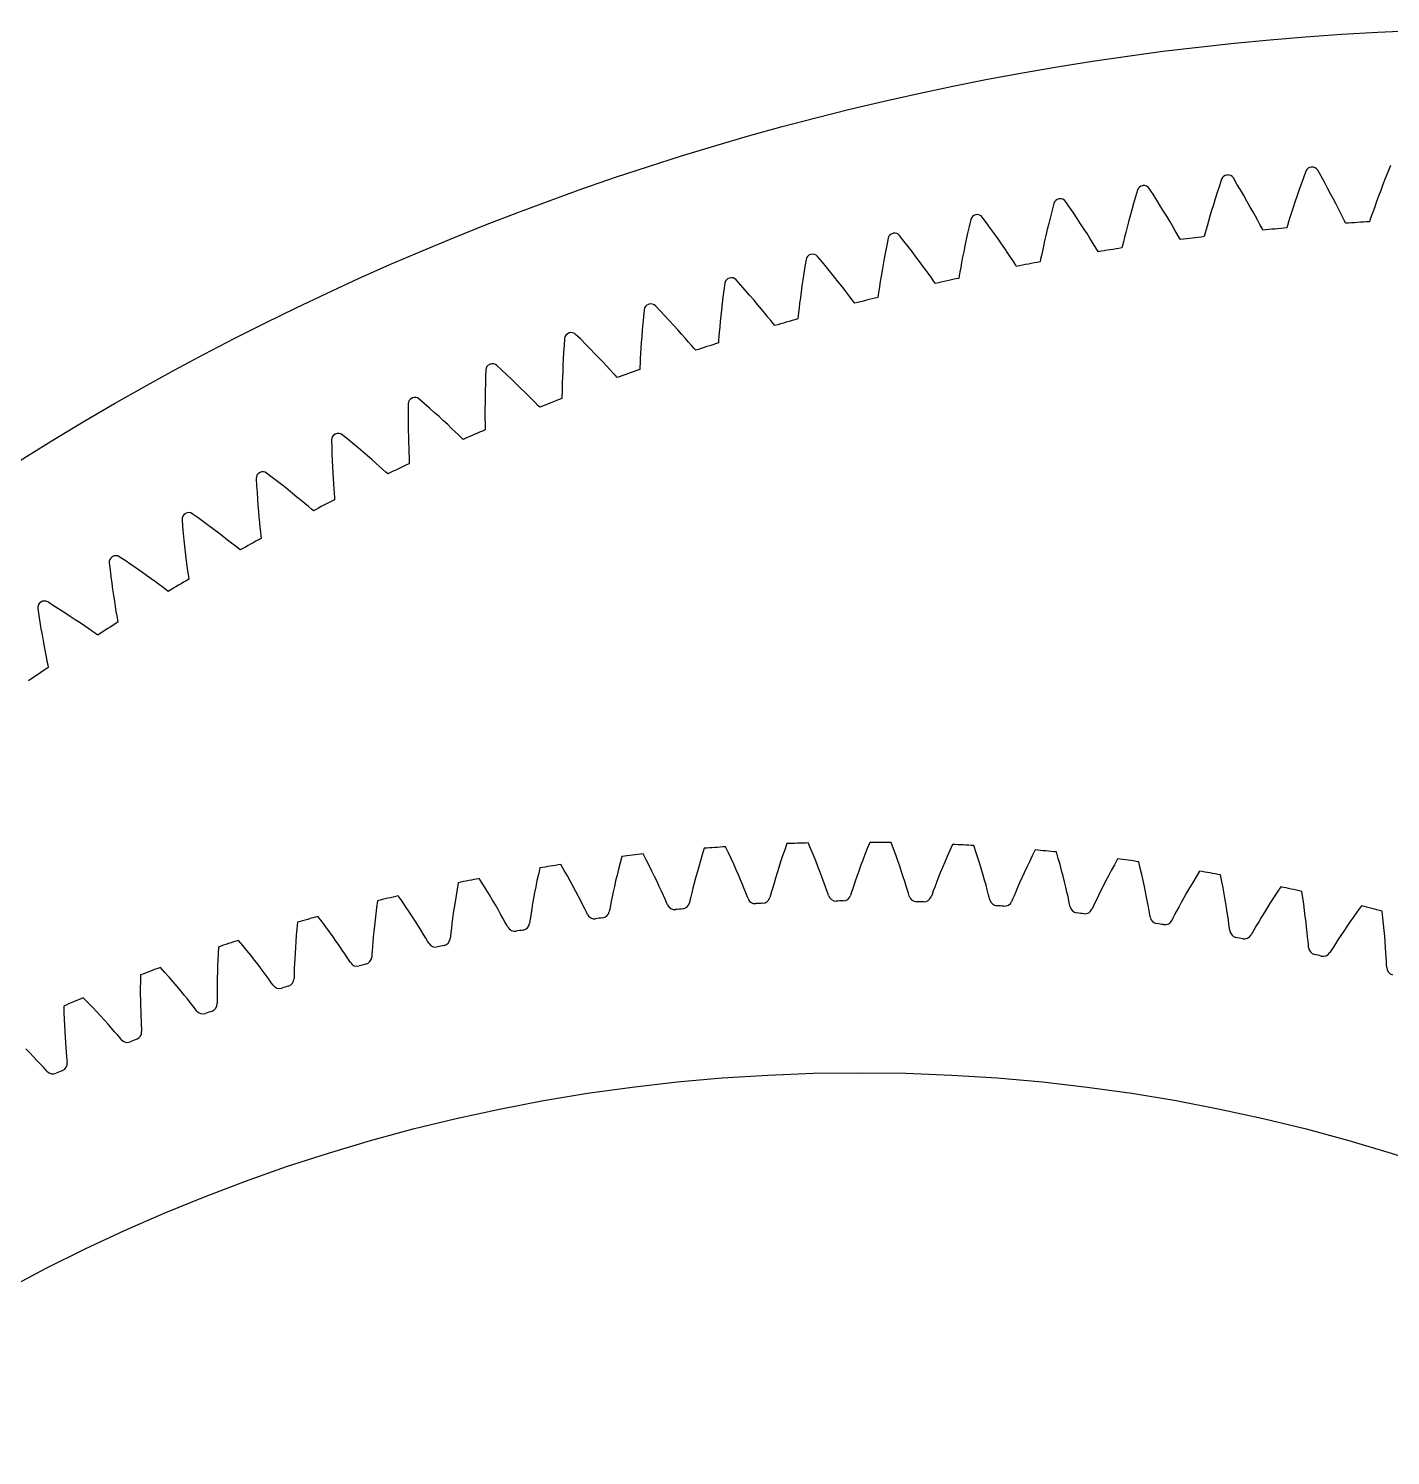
# Model space of a CAD drawing. Header units: millimetres. Extents: x -109 to 109, y -109 to 109.
# Drawn here: x -57.4 to -5.1, y 53.9 to 108.8 of the extents above; entities that cross this region are included whole.
import ezdxf

# ---------------------------------------------------------------- set-up
doc = ezdxf.new("R2010")
doc.units = ezdxf.units.MM

msp = doc.modelspace()

# ---------------------------------------------------------------- linework, layer by layer
at = {"layer": 'journal'}
msp.add_circle((-25.5, 0), 68.65, dxfattribs=at)
at = {"layer": 'outer'}
msp.add_circle((0, 0), 108.759662, dxfattribs=at)
at = {"layer": 'output_ring'}
for p, q in [((-8.357274, 103.283774), (-8.450223, 103.029303)), ((-7.771147, 103.082747), (-7.90276, 103.319545)), ((-7.644868, 102.852732), (-7.771147, 103.082747)), ((-5.209824, 103.243892), (-5.306279, 102.999863)), ((-5.108929, 103.495318), (-5.209824, 103.243892)), ((-14.826025, 102.555209), (-14.902812, 102.295404)), ((-14.228432, 102.391383), (-14.374653, 102.619449)), ((-11.682282, 102.713036), (-11.763224, 102.463432)), ((-11.597372, 102.970301), (-11.682282, 102.713036)), ((-11.00522, 102.787785), (-11.144205, 103.020331)), ((-10.871778, 102.561849), (-11.00522, 102.787785)), ((-10.744337, 102.343053), (-10.871778, 102.561849)), ((-8.623151, 102.543564), (-8.702694, 102.313604)), ((-8.538965, 102.782365), (-8.623151, 102.543564)), ((-8.450223, 103.029303), (-8.538965, 102.782365)), ((-7.524362, 102.630041), (-7.644868, 102.852732)), ((-7.409825, 102.415355), (-7.524362, 102.630041)), ((-5.484652, 102.536476), (-5.566303, 102.318681)), ((-5.397925, 102.763825), (-5.484652, 102.536476)), ((-5.306279, 102.999863), (-5.397925, 102.763825)), ((-18.040046, 102.038908), (-18.108634, 101.776819)), ((-17.437602, 101.893933), (-17.590915, 102.117294)), ((-14.975873, 102.043381), (-15.044899, 101.799766)), ((-14.902812, 102.295404), (-14.975873, 102.043381)), ((-14.087959, 102.16975), (-14.228432, 102.391383)), ((-13.953708, 101.955065), (-14.087959, 102.16975)), ((-13.825916, 101.747995), (-13.953708, 101.955065)), ((-11.912147, 101.98976), (-11.979962, 101.767267)), ((-11.839867, 102.222106), (-11.912147, 101.98976)), ((-11.763224, 102.463432), (-11.839867, 102.222106)), ((-10.623112, 102.132071), (-10.744337, 102.343053)), ((-10.508395, 101.92973), (-10.623112, 102.132071)), ((-8.777464, 102.093351), (-8.847269, 101.883916)), ((-8.702694, 102.313604), (-8.777464, 102.093351)), ((-7.30152, 102.20951), (-7.409825, 102.415355)), ((-7.199812, 102.013574), (-7.30152, 102.20951)), ((-7.105221, 101.828961), (-7.199812, 102.013574)), ((-5.642652, 102.111542), (-5.713359, 101.91653)), ((-5.566303, 102.318681), (-5.642652, 102.111542)), ((-21.236264, 101.421906), (-21.296586, 101.157792)), ((-20.629564, 101.295926), (-20.789817, 101.514361)), ((-18.173744, 101.522625), (-18.235083, 101.276962)), ((-18.108634, 101.776819), (-18.173744, 101.522625)), ((-17.290237, 101.676822), (-17.437602, 101.893933)), ((-17.149309, 101.46646), (-17.290237, 101.676822)), ((-17.015076, 101.263506), (-17.149309, 101.46646)), ((-15.109845, 101.565265), (-15.170638, 101.340752)), ((-15.044899, 101.799766), (-15.109845, 101.565265)), ((-13.7049, 101.549357), (-13.825916, 101.747995)), ((-13.59109, 101.360193), (-13.7049, 101.549357)), ((-12.043154, 101.555743), (-12.101476, 101.356676)), ((-11.979962, 101.767267), (-12.043154, 101.555743)), ((-10.400583, 101.737085), (-10.508395, 101.92973)), ((-10.30024, 101.555534), (-10.400583, 101.737085)), ((-10.208221, 101.387057), (-10.30024, 101.555534)), ((-8.970635, 101.504043), (-9.022918, 101.338995)), ((-8.911815, 101.686779), (-8.970635, 101.504043)), ((-8.847269, 101.883916), (-8.911815, 101.686779)), ((-7.01854, 101.657676), (-7.105221, 101.828961)), ((-6.94108, 101.50284), (-7.01854, 101.657676)), ((-6.87544, 101.370268), (-6.94108, 101.50284)), ((-5.883838, 101.432654), (-5.916665, 101.337084)), ((-5.835331, 101.572407), (-5.883838, 101.432654)), ((-5.777889, 101.735731), (-5.835331, 101.572407)), ((-5.713359, 101.91653), (-5.777889, 101.735731)), ((-21.353679, 100.901679), (-21.407271, 100.65421)), ((-21.296586, 101.157792), (-21.353679, 100.901679)), ((-20.475452, 101.083551), (-20.629564, 101.295926)), ((-20.327985, 100.87772), (-20.475452, 101.083551)), ((-20.187444, 100.679082), (-20.327985, 100.87772)), ((-18.292632, 101.040537), (-18.346342, 100.814225)), ((-18.235083, 101.276962), (-18.292632, 101.040537)), ((-16.88788, 101.068767), (-17.015076, 101.263506)), ((-16.768184, 100.883272), (-16.88788, 101.068767)), ((-16.65664, 100.70838), (-16.768184, 100.883272)), ((-15.279195, 100.926546), (-15.326425, 100.740477)), ((-15.227155, 101.127347), (-15.279195, 100.926546)), ((-15.170638, 101.340752), (-15.227155, 101.127347)), ((-13.485094, 101.181885), (-13.59109, 101.360193)), ((-13.387828, 101.01638), (-13.485094, 101.181885)), ((-13.3008, 100.866713), (-13.387828, 101.01638)), ((-13.226965, 100.738524), (-13.3008, 100.866713)), ((-12.241237, 100.86305), (-12.267998, 100.765608)), ((-12.201601, 101.005574), (-12.241237, 100.86305)), ((-12.154527, 101.172182), (-12.201601, 101.005574)), ((-12.101476, 101.356676), (-12.154527, 101.172182)), ((-10.125937, 101.23473), (-10.208221, 101.387057)), ((-10.056164, 101.104285), (-10.125937, 101.23473)), ((-10.008791, 101.015027), (-10.056164, 101.104285)), ((-9.067012, 101.197787), (-9.096821, 101.101233)), ((-9.022918, 101.338995), (-9.067012, 101.197787)), ((-6.830894, 101.279566), (-6.87544, 101.370268)), ((-24.46352, 100.438935), (-24.51254, 100.181155)), ((-24.411524, 100.704814), (-24.46352, 100.438935)), ((-23.801166, 100.597952), (-23.968201, 100.811246)), ((-23.640459, 100.390523), (-23.801166, 100.597952)), ((-23.4866, 100.189425), (-23.640459, 100.390523)), ((-21.457365, 100.416094), (-21.503941, 100.188207)), ((-21.407271, 100.65421), (-21.457365, 100.416094)), ((-20.054194, 100.488435), (-20.187444, 100.679082)), ((-19.92873, 100.306791), (-20.054194, 100.488435)), ((-19.811747, 100.135489), (-19.92873, 100.306791)), ((-18.441835, 100.396814), (-18.483197, 100.209353)), ((-18.396128, 100.59915), (-18.441835, 100.396814)), ((-18.346342, 100.814225), (-18.396128, 100.59915)), ((-16.554223, 100.546013), (-16.65664, 100.70838)), ((-16.462537, 100.399153), (-16.554223, 100.546013)), ((-16.384711, 100.273347), (-16.462537, 100.399153)), ((-15.403382, 100.428774), (-15.427069, 100.330539)), ((-15.368242, 100.572472), (-15.403382, 100.428774)), ((-15.326425, 100.740477), (-15.368242, 100.572472)), ((-13.176811, 100.650798), (-13.226965, 100.738524)), ((-27.562693, 99.888337), (-27.606312, 99.620957)), ((-26.94928, 99.800701), (-27.122932, 100.008642)), ((-26.782137, 99.598422), (-26.94928, 99.800701)), ((-24.558333, 99.932125), (-24.600923, 99.692552)), ((-24.51254, 100.181155), (-24.558333, 99.932125)), ((-23.339889, 99.9953), (-23.4866, 100.189425)), ((-23.200716, 99.808932), (-23.339889, 99.9953)), ((-23.069609, 99.631319), (-23.200716, 99.808932)), ((-21.586275, 99.768002), (-21.621728, 99.579335)), ((-21.546946, 99.971674), (-21.586275, 99.768002)), ((-21.503941, 100.188207), (-21.546946, 99.971674)), ((-19.704282, 99.976419), (-19.811747, 100.135489)), ((-19.608027, 99.832511), (-19.704282, 99.976419)), ((-19.526289, 99.709212), (-19.608027, 99.832511)), ((-18.550325, 99.895387), (-18.570915, 99.796456)), ((-18.519716, 100.040118), (-18.550325, 99.895387)), ((-18.483197, 100.209353), (-18.519716, 100.040118)), ((-16.331827, 100.18724), (-16.384711, 100.273347)), ((-27.647211, 99.361764), (-27.685159, 99.111419)), ((-27.606312, 99.620957), (-27.647211, 99.361764)), ((-26.622037, 99.402256), (-26.782137, 99.598422)), ((-26.4693, 99.212835), (-26.622037, 99.402256)), ((-26.324342, 99.030931), (-26.4693, 99.212835)), ((-24.6765, 99.245538), (-24.709413, 99.040731)), ((-24.640318, 99.463315), (-24.6765, 99.245538)), ((-24.600923, 99.692552), (-24.640318, 99.463315)), ((-22.947303, 99.463776), (-23.069609, 99.631319)), ((-22.834894, 99.30816), (-22.947303, 99.463776)), ((-22.734167, 99.167347), (-22.834894, 99.30816)), ((-21.678961, 99.263415), (-21.696434, 99.163886)), ((-21.652914, 99.409036), (-21.678961, 99.263415)), ((-21.621728, 99.579335), (-21.652914, 99.409036)), ((-19.470726, 99.624808), (-19.526289, 99.709212)), ((-30.72186, 98.704665), (-30.754597, 98.444315)), ((-30.686661, 98.973283), (-30.72186, 98.704665)), ((-30.070798, 98.904958), (-30.250896, 99.107342)), ((-29.897383, 98.708028), (-30.070798, 98.904958)), ((-29.731201, 98.516989), (-29.897383, 98.708028)), ((-27.720203, 98.870626), (-27.752377, 98.640264)), ((-27.685159, 99.111419), (-27.720203, 98.870626)), ((-26.187721, 98.857523), (-26.324342, 99.030931)), ((-26.060213, 98.693905), (-26.187721, 98.857523)), ((-25.942971, 98.541896), (-26.060213, 98.693905)), ((-24.764743, 98.679849), (-24.786203, 98.533481)), ((-24.738922, 98.851043), (-24.764743, 98.679849)), ((-24.709413, 99.040731), (-24.738922, 98.851043)), ((-22.648596, 99.046676), (-22.734167, 99.167347)), ((-22.590409, 98.964059), (-22.648596, 99.046676)), ((-30.784663, 98.192901), (-30.812126, 97.951127)), ((-30.754597, 98.444315), (-30.784663, 98.192901)), ((-29.57259, 98.332458), (-29.731201, 98.516989)), ((-29.42199, 98.155197), (-29.57259, 98.332458)), ((-29.279988, 97.986166), (-29.42199, 98.155197)), ((-27.808165, 98.215719), (-27.831701, 98.025198)), ((-27.781702, 98.421459), (-27.808165, 98.215719)), ((-27.752377, 98.640264), (-27.781702, 98.421459)), ((-25.83787, 98.404317), (-25.942971, 98.541896)), ((-25.748551, 98.286392), (-25.83787, 98.404317)), ((-25.687798, 98.205644), (-25.748551, 98.286392)), ((-24.786203, 98.533481), (-24.800541, 98.433453)), ((-33.807089, 97.690963), (-33.831632, 97.429713)), ((-33.780345, 97.960555), (-33.807089, 97.690963)), ((-33.162639, 97.911607), (-33.349006, 98.108235)), ((-32.983125, 97.720223), (-33.162639, 97.911607)), ((-32.811024, 97.534497), (-32.983125, 97.720223)), ((-30.837049, 97.719868), (-30.859486, 97.50025)), ((-30.812126, 97.951127), (-30.837049, 97.719868)), ((-29.147404, 97.826634), (-29.279988, 97.986166)), ((-29.025445, 97.678383), (-29.147404, 97.826634)), ((-28.916075, 97.544173), (-29.025445, 97.678383)), ((-27.868984, 97.706308), (-27.880173, 97.605878)), ((-27.852132, 97.853277), (-27.868984, 97.706308)), ((-27.831701, 98.025198), (-27.852132, 97.853277)), ((-33.853786, 97.177479), (-33.873641, 96.934962)), ((-33.831632, 97.429713), (-33.853786, 97.177479)), ((-32.646694, 97.35504), (-32.811024, 97.534497)), ((-32.490601, 97.182597), (-32.646694, 97.35504)), ((-32.34336, 97.018109), (-32.490601, 97.182597)), ((-32.20583, 96.862821), (-32.34336, 97.018109)), ((-30.897014, 97.102614), (-30.912034, 96.930136)), ((-30.879473, 97.29378), (-30.897014, 97.102614)), ((-30.859486, 97.50025), (-30.879473, 97.29378)), ((-28.823096, 97.429113), (-28.916075, 97.544173)), ((-28.759836, 97.350313), (-28.823096, 97.429113)), ((-36.858955, 96.580852), (-36.87528, 96.318961)), ((-36.840692, 96.851151), (-36.858955, 96.580852)), ((-36.221753, 96.82163), (-36.414204, 97.012307)), ((-36.036316, 96.635978), (-36.221753, 96.82163)), ((-35.858466, 96.45575), (-36.036316, 96.635978)), ((-33.906815, 96.482819), (-33.920308, 96.275824)), ((-33.891288, 96.703034), (-33.906815, 96.482819)), ((-33.873641, 96.934962), (-33.891288, 96.703034)), ((-32.079275, 96.718474), (-32.20583, 96.862821)), ((-31.965743, 96.587765), (-32.079275, 96.718474)), ((-31.869196, 96.475682), (-31.965743, 96.587765)), ((-31.803492, 96.398908), (-31.869196, 96.475682)), ((-30.924262, 96.782709), (-30.93229, 96.681978)), ((-30.912034, 96.930136), (-30.924262, 96.782709)), ((-36.8895, 96.066155), (-36.901727, 95.823134)), ((-36.87528, 96.318961), (-36.8895, 96.066155)), ((-35.688581, 96.281543), (-35.858466, 96.45575)), ((-35.527148, 96.114088), (-35.688581, 96.281543)), ((-35.374813, 95.954307), (-35.527148, 96.114088)), ((-35.232474, 95.803415), (-35.374813, 95.954307)), ((-33.931835, 96.084201), (-33.94143, 95.911336)), ((-33.920308, 96.275824), (-33.931835, 96.084201)), ((-39.874445, 95.375427), (-39.882536, 95.113152)), ((-39.864681, 95.646166), (-39.874445, 95.375427)), ((-39.245121, 95.636102), (-39.443466, 95.820639)), ((-39.053944, 95.456366), (-39.245121, 95.636102)), ((-38.87052, 95.281813), (-39.053944, 95.456366)), ((-36.91208, 95.590766), (-36.920683, 95.370172)), ((-36.901727, 95.823134), (-36.91208, 95.590766)), ((-35.101447, 95.663114), (-35.232474, 95.803415)), ((-34.983865, 95.536036), (-35.101447, 95.663114)), ((-34.883845, 95.427041), (-34.983865, 95.536036)), ((-34.815762, 95.352369), (-34.883845, 95.427041)), ((-33.949021, 95.763599), (-33.953882, 95.662665)), ((-33.94143, 95.911336), (-33.949021, 95.763599)), ((-39.888808, 94.860025), (-39.893396, 94.616739)), ((-39.882536, 95.113152), (-39.888808, 94.860025)), ((-38.695247, 95.113029), (-38.87052, 95.281813)), ((-38.528634, 94.950727), (-38.695247, 95.113029)), ((-38.371356, 94.79581), (-38.528634, 94.950727)), ((-36.933169, 94.970964), (-36.93733, 94.797884)), ((-36.927667, 95.162855), (-36.933169, 94.970964)), ((-36.920683, 95.370172), (-36.927667, 95.162855)), ((-42.849329, 94.346791), (-42.850584, 94.075879)), ((-42.229759, 94.356192), (-42.433802, 94.534409)), ((-42.03303, 94.18255), (-42.229759, 94.356192)), ((-39.896445, 94.384161), (-39.898114, 94.163406)), ((-39.893396, 94.616739), (-39.896445, 94.384161)), ((-38.224346, 94.649463), (-38.371356, 94.79581)), ((-38.088977, 94.513347), (-38.224346, 94.649463)), ((-37.967462, 94.390025), (-38.088977, 94.513347)), ((-37.864067, 94.284226), (-37.967462, 94.390025)), ((-37.793673, 94.211729), (-37.864067, 94.284226)), ((-36.940277, 94.64998), (-36.941964, 94.548944)), ((-36.93733, 94.797884), (-36.940277, 94.64998)), ((-42.850584, 94.075879), (-42.850432, 93.813479)), ((-42.850432, 93.813479), (-42.848751, 93.560279)), ((-41.844214, 94.013845), (-42.03303, 94.18255)), ((-41.663726, 93.850649), (-41.844214, 94.013845)), ((-41.492097, 93.693661), (-41.663726, 93.850649)), ((-39.898114, 94.163406), (-39.898583, 93.955972)), ((-39.898583, 93.955972), (-39.898055, 93.764003)), ((-39.898055, 93.764003), (-39.896777, 93.590877)), ((-42.848751, 93.560279), (-42.845695, 93.31697)), ((-42.845695, 93.31697), (-42.841436, 93.084411)), ((-41.33003, 93.543761), (-41.492097, 93.693661)), ((-41.178497, 93.402104), (-41.33003, 93.543761)), ((-41.038919, 93.270307), (-41.178497, 93.402104)), ((-40.91359, 93.150863), (-41.038919, 93.270307)), ((-39.896777, 93.590877), (-39.895077, 93.442954)), ((-39.895077, 93.442954), (-39.89359, 93.341915)), ((-45.79169, 92.954307), (-45.784434, 92.683489)), ((-45.784434, 92.683489), (-45.776041, 92.421223)), ((-45.17272, 92.983164), (-45.382261, 93.154884)), ((-44.970634, 92.815788), (-45.17272, 92.983164)), ((-44.776613, 92.653096), (-44.970634, 92.815788)), ((-44.591087, 92.49565), (-44.776613, 92.653096)), ((-42.841436, 93.084411), (-42.836171, 92.863712)), ((-42.836171, 92.863712), (-42.830123, 92.656365)), ((-42.830123, 92.656365), (-42.823566, 92.464508)), ((-40.806923, 93.048363), (-40.91359, 93.150863)), ((-40.734286, 92.978113), (-40.806923, 93.048363)), ((-45.776041, 92.421223), (-45.766407, 92.168201)), ((-45.766407, 92.168201), (-45.75571, 91.925108)), ((-44.414612, 92.344131), (-44.591087, 92.49565)), ((-44.247917, 92.199395), (-44.414612, 92.344131)), ((-44.092008, 92.062567), (-44.247917, 92.199395)), ((-42.823566, 92.464508), (-42.816851, 92.291507)), ((-42.816851, 92.291507), (-42.810505, 92.143711)), ((-42.810505, 92.143711), (-42.805845, 92.042768)), ((-48.071102, 91.518373), (-48.285934, 91.683426)), ((-45.75571, 91.925108), (-45.744149, 91.692797)), ((-45.744149, 91.692797), (-45.731954, 91.472373)), ((-43.94836, 91.93522), (-44.092008, 92.062567)), ((-43.819341, 91.819771), (-43.94836, 91.93522)), ((-43.709507, 91.720673), (-43.819341, 91.819771)), ((-43.634699, 91.652739), (-43.709507, 91.720673)), ((-48.68886, 91.470087), (-48.673101, 91.199631)), ((-48.673101, 91.199631), (-48.656474, 90.937759)), ((-47.863859, 91.357427), (-48.071102, 91.518373)), ((-47.664822, 91.20091), (-47.863859, 91.357427)), ((-47.474443, 91.049369), (-47.664822, 91.20091)), ((-47.293295, 90.903468), (-47.474443, 91.049369)), ((-45.731954, 91.472373), (-45.719396, 91.265318)), ((-45.719396, 91.265318), (-45.706815, 91.073762)), ((-45.706815, 91.073762), (-45.69467, 90.901057)), ((-48.656474, 90.937759), (-48.638897, 90.685164)), ((-48.638897, 90.685164), (-48.620569, 90.442527)), ((-48.620569, 90.442527), (-48.601717, 90.210694)), ((-47.122136, 90.764039), (-47.293295, 90.903468)), ((-46.962007, 90.632177), (-47.122136, 90.764039)), ((-46.814429, 90.509404), (-46.962007, 90.632177)), ((-46.681847, 90.398065), (-46.814429, 90.509404)), ((-45.69467, 90.901057), (-45.683684, 90.753533)), ((-45.683684, 90.753533), (-45.675856, 90.652787)), ((-51.53798, 89.895598), (-51.513734, 89.625771)), ((-50.922044, 89.963265), (-51.141953, 90.121488)), ((-50.709847, 89.808907), (-50.922044, 89.963265)), ((-48.601717, 90.210694), (-48.582604, 89.990761)), ((-48.582604, 89.990761), (-48.563549, 89.784204)), ((-46.568955, 90.302466), (-46.681847, 90.398065)), ((-46.49205, 90.236915), (-46.568955, 90.302466)), ((-51.513734, 89.625771), (-51.488889, 89.36455)), ((-51.488889, 89.36455), (-51.463386, 89.112632)), ((-50.505992, 89.65872), (-50.709847, 89.808907)), ((-50.310947, 89.513234), (-50.505992, 89.65872)), ((-50.125306, 89.373094), (-50.310947, 89.513234)), ((-49.949851, 89.239111), (-50.125306, 89.373094)), ((-48.563549, 89.784204), (-48.544958, 89.593136)), ((-48.544958, 89.593136), (-48.527393, 89.420899)), ((-48.527393, 89.420899), (-48.51178, 89.273793)), ((-51.463386, 89.112632), (-51.437446, 88.87069)), ((-51.437446, 88.87069), (-51.411322, 88.639564)), ((-49.785659, 89.112343), (-49.949851, 89.239111)), ((-49.634298, 88.994267), (-49.785659, 89.112343)), ((-49.498285, 88.887147), (-49.634298, 88.994267)), ((-49.382445, 88.79514), (-49.498285, 88.887147)), ((-48.51178, 89.273793), (-48.500791, 89.173342)), ((-53.722731, 88.319373), (-53.947502, 88.470611)), ((-53.50579, 88.171757), (-53.722731, 88.319373)), ((-51.411322, 88.639564), (-51.38531, 88.42034)), ((-51.38531, 88.42034), (-51.359776, 88.214483)), ((-49.303519, 88.732038), (-49.382445, 88.79514)), ((-54.336238, 88.232393), (-54.303528, 87.96346)), ((-54.303528, 87.96346), (-54.270491, 87.703149)), ((-54.270491, 87.703149), (-54.237088, 87.452156)), ((-53.297319, 88.028047), (-53.50579, 88.171757)), ((-53.0978, 87.888759), (-53.297319, 88.028047)), ((-52.907849, 87.75452), (-53.0978, 87.888759)), ((-52.728272, 87.626114), (-52.907849, 87.75452)), ((-51.359776, 88.214483), (-51.335192, 88.024094)), ((-51.335192, 88.024094), (-51.312226, 87.852493)), ((-51.312226, 87.852493), (-51.292, 87.70595)), ((-51.292, 87.70595), (-51.277861, 87.605893)), ((-54.237088, 87.452156), (-54.203561, 87.211148)), ((-54.203561, 87.211148), (-54.170189, 86.980957)), ((-52.560179, 87.504566), (-52.728272, 87.626114)), ((-52.405184, 87.391302), (-52.560179, 87.504566)), ((-52.265873, 87.288508), (-52.405184, 87.391302)), ((-52.1472, 87.200185), (-52.265873, 87.288508)), ((-52.066332, 87.139593), (-52.1472, 87.200185)), ((-56.470401, 86.588321), (-56.699811, 86.732424)), ((-54.170189, 86.980957), (-54.137304, 86.762658)), ((-54.137304, 86.762658), (-54.105317, 86.557704)), ((-57.080873, 86.482113), (-57.039732, 86.214341)), ((-57.039732, 86.214341), (-56.998534, 85.955195)), ((-56.24893, 86.447592), (-56.470401, 86.588321)), ((-56.036048, 86.310501), (-56.24893, 86.447592)), ((-55.832252, 86.177549), (-56.036048, 86.310501)), ((-55.638178, 86.049343), (-55.832252, 86.177549)), ((-54.105317, 86.557704), (-54.074765, 86.368182)), ((-54.074765, 86.368182), (-54.04642, 86.197387)), ((-54.04642, 86.197387), (-54.021601, 86.051551)), ((-56.998534, 85.955195), (-56.957264, 85.705376)), ((-56.957264, 85.705376), (-56.916183, 85.46554)), ((-55.454657, 85.92664), (-55.638178, 86.049343)), ((-55.282829, 85.810433), (-55.454657, 85.92664)), ((-55.124352, 85.702093), (-55.282829, 85.810433)), ((-54.981881, 85.603725), (-55.124352, 85.702093)), ((-54.860493, 85.519174), (-54.981881, 85.603725)), ((-54.777761, 85.461152), (-54.860493, 85.519174)), ((-54.021601, 86.051551), (-54.004326, 85.951988)), ((-56.916183, 85.46554), (-56.875597, 85.23651)), ((-56.875597, 85.23651), (-56.835872, 85.019352)), ((-56.835872, 85.019352), (-56.797463, 84.815504)), ((-56.797463, 84.815504), (-56.760973, 84.627035)), ((-56.760973, 84.627035), (-56.727277, 84.457215)), ((-56.727277, 84.457215), (-56.697889, 84.312231)), ((-56.697889, 84.312231), (-56.677495, 84.213259))]:
    msp.add_line(p, q, dxfattribs=at)
for centre, radius, start, end in [((-11.370041, 102.893356), 0.24, 96.305781, 161.300392), ((0, 0), 103.759662, 96.294219, 96.305781), ((-11.349276, 102.895648), 0.24, 31.299608, 96.294219), ((-8.132472, 103.199726), 0.24, 94.505781, 159.500392), ((0, 0), 103.759662, 94.494219, 94.505781), ((-8.111646, 103.201365), 0.24, 29.499608, 94.494219), ((-14.596389, 102.485442), 0.24, 98.105781, 163.100392), ((0, 0), 103.759662, 98.094219, 98.105781), ((-14.575707, 102.488386), 0.24, 33.099608, 98.094219), ((-17.808332, 101.976388), 0.24, 99.905781, 164.900392), ((0, 0), 103.759662, 99.894219, 99.905781), ((-17.787752, 101.97998), 0.24, 34.899608, 99.894219), ((-21.002701, 101.366696), 0.24, 101.705781, 166.700392), ((0, 0), 103.759662, 101.694219, 101.705781), ((-20.982244, 101.370932), 0.24, 36.699608, 101.694219), ((-24.176342, 100.656967), 0.24, 103.505781, 168.500392), ((0, 0), 103.759662, 103.494219, 103.505781), ((-24.156028, 100.661844), 0.24, 38.499608, 103.494219), ((0, 0), 101.509662, 95.141477, 95.658523), ((0, 0), 101.509662, 93.341477, 93.858523), ((0, 0), 101.509662, 98.741477, 99.258523), ((0, 0), 101.509662, 96.941477, 97.458523), ((-27.326124, 99.847901), 0.24, 105.305781, 170.300392), ((0, 0), 103.759662, 105.294219, 105.305781), ((-27.305974, 99.853414), 0.24, 40.299608, 105.294219), ((0, 0), 101.509662, 100.541477, 101.058523), ((-30.448939, 98.940298), 0.24, 107.105781, 172.100392), ((0, 0), 103.759662, 107.094219, 107.105781), ((-30.428971, 98.946441), 0.24, 42.099608, 107.094219), ((0, 0), 101.509662, 102.341477, 102.858523), ((-33.541704, 97.935053), 0.24, 108.905781, 173.900392), ((0, 0), 103.759662, 108.894219, 108.905781), ((-33.521939, 97.94182), 0.24, 43.899608, 108.894219), ((0, 0), 101.509662, 104.141477, 104.658523), ((0, 0), 101.509662, 105.941477, 106.458523), ((-36.601367, 96.833157), 0.24, 110.705781, 175.700392), ((0, 0), 103.759662, 110.694219, 110.705781), ((-36.581825, 96.840542), 0.24, 45.699608, 110.694219), ((0, 0), 101.509662, 107.741477, 108.258523), ((-39.62491, 95.635699), 0.24, 112.505781, 177.500392), ((0, 0), 103.759662, 112.494219, 112.505781), ((-39.605609, 95.643694), 0.24, 47.499608, 112.494219), ((0, 0), 101.509662, 109.541477, 110.058523), ((-42.609347, 94.343861), 0.24, 114.305781, 179.300392), ((0, 0), 103.759662, 114.294219, 114.305781), ((-42.590307, 94.352457), 0.24, 49.299608, 114.294219), ((0, 0), 101.509662, 111.341477, 111.858523), ((0, 0), 103.759662, 116.094219, 116.105781), ((-45.532974, 92.968106), 0.24, 51.099608, 116.094219), ((0, 0), 101.509662, 113.141477, 113.658523), ((-45.551734, 92.958916), 0.24, 116.105781, 181.100392), ((-48.449167, 91.482231), 0.24, 117.905781, 182.900392), ((0, 0), 103.759662, 117.894219, 117.905781), ((-48.430705, 91.492007), 0.24, 52.899608, 117.894219), ((0, 0), 101.509662, 114.941477, 115.458523), ((0, 0), 101.509662, 116.741477, 117.258523), ((-51.298787, 89.915265), 0.24, 119.705781, 184.700392), ((0, 0), 103.759662, 119.694219, 119.705781), ((-51.280641, 89.925616), 0.24, 54.699608, 119.694219), ((0, 0), 101.509662, 118.541477, 119.058523), ((-54.097781, 88.259564), 0.24, 121.505781, 186.500392), ((0, 0), 103.759662, 121.494219, 121.505781), ((-54.079969, 88.270479), 0.24, 56.499608, 121.494219), ((0, 0), 101.509662, 120.341477, 120.858523), ((-56.843387, 86.516761), 0.24, 123.305781, 188.300392), ((0, 0), 103.759662, 123.294219, 123.305781), ((-56.825926, 86.52823), 0.24, 58.299608, 123.294219), ((0, 0), 101.509662, 122.141477, 122.658523), ((0, 0), 101.509662, 123.941477, 124.458523)]:
    msp.add_arc(centre, radius, start, end, dxfattribs=at)
at = {"layer": 'thin_ring_external'}
for p, q in [((-30.546201, 77.097421), (-30.65632, 77.328277)), ((-28.29591, 77.449551), (-28.381789, 77.208625)), ((-27.37671, 77.239591), (-27.477258, 77.474773)), ((-25.113859, 77.499038), (-25.209557, 77.261842)), ((-24.204054, 77.251518), (-24.294862, 77.490629)), ((-21.932459, 77.417845), (-22.037814, 77.184777)), ((-21.033584, 77.133181), (-21.114498, 77.375819)), ((-34.64051, 76.959087), (-34.706334, 76.711928)), ((-33.707184, 76.825247), (-33.826687, 77.051387)), ((-33.593517, 76.605446), (-33.707184, 76.825247)), ((-31.620505, 76.788272), (-31.687294, 76.559187)), ((-31.549161, 77.025218), (-31.620505, 76.788272)), ((-31.473246, 77.269466), (-31.549161, 77.025218)), ((-30.441654, 76.873138), (-30.546201, 77.097421)), ((-30.34274, 76.655982), (-30.441654, 76.873138)), ((-28.538938, 76.748658), (-28.610178, 76.530845)), ((-28.4628, 76.974808), (-28.538938, 76.748658)), ((-28.381789, 77.208625), (-28.4628, 76.974808)), ((-27.281459, 77.011205), (-27.37671, 77.239591)), ((-27.191543, 76.790171), (-27.281459, 77.011205)), ((-27.107029, 76.577157), (-27.191543, 76.790171)), ((-25.385457, 76.808714), (-25.46558, 76.59401)), ((-25.300099, 77.031548), (-25.385457, 76.808714)), ((-25.209557, 77.261842), (-25.300099, 77.031548)), ((-24.11826, 77.019414), (-24.204054, 77.251518)), ((-24.037494, 76.794874), (-24.11826, 77.019414)), ((-23.961796, 76.57857), (-24.037494, 76.794874)), ((-22.23217, 76.739253), (-22.32104, 76.528019)), ((-22.137735, 76.958395), (-22.23217, 76.739253)), ((-22.037814, 77.184777), (-22.137735, 76.958395)), ((-20.95739, 76.89775), (-21.033584, 77.133181)), ((-20.885912, 76.670084), (-20.95739, 76.89775)), ((-18.981041, 76.755472), (-19.084393, 76.540392)), ((-18.87191, 76.977561), (-18.981041, 76.755472)), ((-18.757075, 77.206107), (-18.87191, 76.977561)), ((-17.870644, 76.88478), (-17.941529, 77.130536)), ((-17.804181, 76.64642), (-17.870644, 76.88478)), ((-15.593061, 76.864183), (-15.717182, 76.640544)), ((-14.72057, 76.506734), (-14.781305, 76.755193)), ((-37.847982, 76.269285), (-37.899646, 76.027285)), ((-37.792361, 76.518938), (-37.847982, 76.269285)), ((-36.854327, 76.423529), (-36.983014, 76.644572)), ((-36.731732, 76.208579), (-36.854327, 76.423529)), ((-36.615335, 76.00027), (-36.731732, 76.208579)), ((-34.825217, 76.240619), (-34.878348, 76.017696)), ((-34.767889, 76.472254), (-34.825217, 76.240619)), ((-34.706334, 76.711928), (-34.767889, 76.472254)), ((-33.48577, 76.392533), (-33.593517, 76.605446)), ((-33.384065, 76.187171), (-33.48577, 76.392533)), ((-31.749532, 76.338633), (-31.807202, 76.127441)), ((-31.687294, 76.559187), (-31.749532, 76.338633)), ((-30.249551, 76.446617), (-30.34274, 76.655982)), ((-30.162226, 76.245863), (-30.249551, 76.446617)), ((-30.080968, 76.054762), (-30.162226, 76.245863)), ((-28.67647, 76.322199), (-28.737714, 76.123777)), ((-28.610178, 76.530845), (-28.67647, 76.322199)), ((-27.028019, 76.372987), (-27.107029, 76.577157)), ((-26.954675, 76.178711), (-27.028019, 76.372987)), ((-25.609721, 76.19252), (-25.67337, 76.008187)), ((-25.540381, 76.388261), (-25.609721, 76.19252)), ((-25.46558, 76.59401), (-25.540381, 76.388261)), ((-23.891235, 76.371329), (-23.961796, 76.57857)), ((-23.82593, 76.174206), (-23.891235, 76.371329)), ((-22.404225, 76.325515), (-22.481542, 76.132786)), ((-22.32104, 76.528019), (-22.404225, 76.325515)), ((-20.819158, 76.450855), (-20.885912, 76.670084)), ((-20.757165, 76.240892), (-20.819158, 76.450855)), ((-20.700007, 76.041253), (-20.757165, 76.240892)), ((-19.18186, 76.332985), (-19.273289, 76.134067)), ((-19.084393, 76.540392), (-19.18186, 76.332985)), ((-17.742109, 76.416011), (-17.804181, 76.64642)), ((-17.684412, 76.194226), (-17.742109, 76.416011)), ((-17.631091, 75.981895), (-17.684412, 76.194226)), ((-15.947434, 76.212467), (-16.053334, 76.009236)), ((-15.835339, 76.423122), (-15.947434, 76.212467)), ((-15.717182, 76.640544), (-15.835339, 76.423122)), ((-14.663948, 76.265846), (-14.72057, 76.506734)), ((-14.611389, 76.033084), (-14.663948, 76.265846)), ((-12.445753, 76.392648), (-12.578951, 76.174294)), ((-11.588672, 75.999681), (-11.639156, 76.250423)), ((-40.968809, 75.698035), (-41.010494, 75.454118)), ((-40.923484, 75.949761), (-40.968809, 75.698035)), ((-39.982324, 75.892943), (-40.119977, 76.108516)), ((-39.851007, 75.683208), (-39.982324, 75.892943)), ((-39.726157, 75.479852), (-39.851007, 75.683208)), ((-37.947415, 75.793493), (-37.99135, 75.568576)), ((-37.899646, 76.027285), (-37.947415, 75.793493)), ((-36.505284, 75.799256), (-36.615335, 76.00027)), ((-36.401783, 75.606343), (-36.505284, 75.799256)), ((-34.927298, 75.804314), (-34.972058, 75.601536)), ((-34.878348, 76.017696), (-34.927298, 75.804314)), ((-33.288571, 75.990172), (-33.384065, 76.187171)), ((-33.199536, 75.802568), (-33.288571, 75.990172)), ((-33.117331, 75.625729), (-33.199536, 75.802568)), ((-31.90856, 75.737738), (-31.951917, 75.562649)), ((-31.860248, 75.926671), (-31.90856, 75.737738)), ((-31.807202, 76.127441), (-31.860248, 75.926671)), ((-30.006092, 75.874698), (-30.080968, 76.054762)), ((-29.938103, 75.707625), (-30.006092, 75.874698)), ((-29.877886, 75.556591), (-29.938103, 75.707625)), ((-28.84425, 75.763825), (-28.888671, 75.607415)), ((-28.793742, 75.936986), (-28.84425, 75.763825)), ((-28.737714, 76.123777), (-28.793742, 75.936986)), ((-26.887255, 75.995724), (-26.954675, 76.178711)), ((-26.826182, 75.826001), (-26.887255, 75.995724)), ((-26.772217, 75.672622), (-26.826182, 75.826001)), ((-26.72696, 75.541333), (-26.772217, 75.672622)), ((-25.78175, 75.682791), (-25.824302, 75.550601)), ((-25.730945, 75.837246), (-25.78175, 75.682791)), ((-25.67337, 76.008187), (-25.730945, 75.837246)), ((-23.766079, 75.988605), (-23.82593, 76.174206)), ((-23.712026, 75.816518), (-23.766079, 75.988605)), ((-23.664402, 75.661053), (-23.712026, 75.816518)), ((-23.624574, 75.528016), (-23.664402, 75.661053)), ((-22.61725, 75.782788), (-22.674353, 75.630549)), ((-22.552705, 75.951221), (-22.61725, 75.782788)), ((-22.481542, 76.132786), (-22.552705, 75.951221)), ((-20.647826, 75.853352), (-20.700007, 76.041253)), ((-20.600884, 75.679191), (-20.647826, 75.853352)), ((-20.559683, 75.521901), (-20.600884, 75.679191)), ((-19.437011, 75.766185), (-19.508416, 75.600543)), ((-19.358453, 75.944674), (-19.437011, 75.766185)), ((-19.273289, 76.134067), (-19.358453, 75.944674)), ((-17.582178, 75.780078), (-17.631091, 75.981895)), ((-17.537756, 75.590193), (-17.582178, 75.780078)), ((-16.152853, 75.814239), (-16.24572, 75.628503)), ((-16.053334, 76.009236), (-16.152853, 75.814239)), ((-14.562846, 75.809117), (-14.611389, 76.033084)), ((-14.518287, 75.594775), (-14.562846, 75.809117)), ((-12.826583, 75.75603), (-12.940737, 75.557319)), ((-12.705934, 75.961906), (-12.826583, 75.75603)), ((-12.578951, 76.174294), (-12.705934, 75.961906)), ((-11.541988, 75.756671), (-11.588672, 75.999681)), ((-11.499028, 75.521947), (-11.541988, 75.756671)), ((-9.320457, 75.792298), (-9.462507, 75.579596)), ((-44.0286, 75.252515), (-44.063552, 74.99914)), ((-43.085901, 75.234384), (-43.232288, 75.444125)), ((-42.946084, 75.030217), (-43.085901, 75.234384)), ((-41.048625, 75.218561), (-41.083288, 74.99203)), ((-41.010494, 75.454118), (-41.048625, 75.218561)), ((-39.607946, 75.283526), (-39.726157, 75.479852)), ((-39.496612, 75.095026), (-39.607946, 75.283526)), ((-39.392486, 74.915359), (-39.496612, 75.095026)), ((-38.067895, 75.14892), (-38.100543, 74.95666)), ((-38.031498, 75.353365), (-38.067895, 75.14892)), ((-37.99135, 75.568576), (-38.031498, 75.353365)), ((-36.305121, 75.422553), (-36.401783, 75.606343)), ((-36.215725, 75.249238), (-36.305121, 75.422553)), ((-36.134258, 75.088306), (-36.215725, 75.249238)), ((-35.048704, 75.234058), (-35.080143, 75.074531)), ((-35.012572, 75.410779), (-35.048704, 75.234058)), ((-34.972058, 75.601536), (-35.012572, 75.410779)), ((-33.04254, 75.461588), (-33.117331, 75.625729)), ((-32.976173, 75.313154), (-33.04254, 75.461588)), ((-32.920297, 75.18602), (-32.976173, 75.313154)), ((-32.881446, 75.099127), (-32.920297, 75.18602)), ((-32.021442, 75.269311), (-32.043666, 75.176759)), ((-31.989879, 75.404547), (-32.021442, 75.269311)), ((-31.951917, 75.562649), (-31.989879, 75.404547)), ((-29.827277, 75.42727), (-29.877886, 75.556591)), ((-29.792026, 75.338856), (-29.827277, 75.42727)), ((-28.92576, 75.473589), (-28.951765, 75.382027)), ((-28.888671, 75.607415), (-28.92576, 75.473589)), ((-26.695368, 75.451546), (-26.72696, 75.541333)), ((-25.824302, 75.550601), (-25.854043, 75.460184)), ((-23.596695, 75.437007), (-23.624574, 75.528016)), ((-22.722296, 75.500217), (-22.755725, 75.411097)), ((-22.674353, 75.630549), (-22.722296, 75.500217)), ((-20.52535, 75.387342), (-20.559683, 75.521901)), ((-20.501231, 75.295265), (-20.52535, 75.387342)), ((-19.624974, 75.322523), (-19.662034, 75.234851)), ((-19.571721, 75.450777), (-19.624974, 75.322523)), ((-19.508416, 75.600543), (-19.571721, 75.450777)), ((-17.498003, 75.414251), (-17.537756, 75.590193)), ((-17.463295, 75.255403), (-17.498003, 75.414251)), ((-17.434515, 75.119547), (-17.463295, 75.255403)), ((-17.414196, 75.026558), (-17.434515, 75.119547)), ((-16.479085, 75.143778), (-16.537559, 75.017818)), ((-16.409685, 75.290819), (-16.479085, 75.143778)), ((-16.331539, 75.453389), (-16.409685, 75.290819)), ((-16.24572, 75.628503), (-16.331539, 75.453389)), ((-14.4777, 75.391121), (-14.518287, 75.594775)), ((-14.441111, 75.199572), (-14.4777, 75.391121)), ((-14.408615, 75.022146), (-14.441111, 75.199572)), ((-13.148593, 75.184805), (-13.241528, 75.013362)), ((-13.048177, 75.366572), (-13.148593, 75.184805)), ((-12.940737, 75.557319), (-13.048177, 75.366572)), ((-11.459721, 75.296176), (-11.499028, 75.521947)), ((-11.424, 75.080186), (-11.459721, 75.296176)), ((-9.727102, 75.171852), (-9.849318, 74.977995)), ((-9.598102, 75.372601), (-9.727102, 75.171852)), ((-9.462507, 75.579596), (-9.598102, 75.372601)), ((-8.480232, 75.364474), (-8.520379, 75.617078)), ((-8.443564, 75.119753), (-8.480232, 75.364474)), ((-8.410277, 74.883463), (-8.443564, 75.119753)), ((-46.159824, 74.448964), (-46.314699, 74.652517)), ((-44.095188, 74.753718), (-44.123616, 74.516794)), ((-44.063552, 74.99914), (-44.095188, 74.753718)), ((-42.81299, 74.832159), (-42.946084, 75.030217)), ((-42.686819, 74.640852), (-42.81299, 74.832159)), ((-42.56784, 74.457081), (-42.686819, 74.640852)), ((-41.14254, 74.569586), (-41.167268, 74.376148)), ((-41.114567, 74.775352), (-41.14254, 74.569586)), ((-41.083288, 74.99203), (-41.114567, 74.775352)), ((-39.29605, 74.74586), (-39.392486, 74.915359)), ((-39.208045, 74.588409), (-39.29605, 74.74586)), ((-39.129724, 74.445919), (-39.208045, 74.588409)), ((-38.154253, 74.617921), (-38.174615, 74.480552)), ((-38.12939, 74.778605), (-38.154253, 74.617921)), ((-38.100543, 74.95666), (-38.12939, 74.778605)), ((-36.061853, 74.942722), (-36.134258, 75.088306)), ((-36.000805, 74.817989), (-36.061853, 74.942722)), ((-35.958419, 74.732765), (-36.000805, 74.817989)), ((-35.106128, 74.938113), (-35.124533, 74.844726)), ((-35.080143, 75.074531), (-35.106128, 74.938113)), ((-16.537559, 75.017818), (-16.578187, 74.931742)), ((-14.380458, 74.862007), (-14.408615, 75.022146)), ((-14.35728, 74.725084), (-14.380458, 74.862007)), ((-14.340796, 74.631339), (-14.35728, 74.725084)), ((-13.465257, 74.586617), (-13.509384, 74.50228)), ((-13.401661, 74.710069), (-13.465257, 74.586617)), ((-13.326282, 74.854137), (-13.401661, 74.710069)), ((-13.241528, 75.013362), (-13.326282, 74.854137)), ((-11.391809, 74.875036), (-11.424, 75.080186)), ((-11.363115, 74.682147), (-11.391809, 74.875036)), ((-11.33793, 74.503537), (-11.363115, 74.682147)), ((-10.072292, 74.614328), (-10.172188, 74.446845)), ((-9.964499, 74.791819), (-10.072292, 74.614328)), ((-9.849318, 74.977995), (-9.964499, 74.791819)), ((-8.380272, 74.656269), (-8.410277, 74.883463)), ((-8.353449, 74.438994), (-8.380272, 74.656269)), ((-6.517085, 74.6562), (-6.654218, 74.460917)), ((-6.373106, 74.857454), (-6.517085, 74.6562)), ((-6.222443, 75.064144), (-6.373106, 74.857454)), ((-5.400491, 74.602187), (-5.430233, 74.856225)), ((-5.373901, 74.356166), (-5.400491, 74.602187)), ((-47.126993, 74.17378), (-47.148526, 73.927266)), ((-47.102473, 74.428376), (-47.126993, 74.17378)), ((-46.011743, 74.250709), (-46.159824, 74.448964)), ((-45.87063, 74.058282), (-46.011743, 74.250709)), ((-45.736711, 73.872316), (-45.87063, 74.058282)), ((-44.171307, 74.071252), (-44.190808, 73.86451)), ((-44.14895, 74.289031), (-44.171307, 74.071252)), ((-44.123616, 74.516794), (-44.14895, 74.289031)), ((-42.456426, 74.28184), (-42.56784, 74.457081)), ((-42.353112, 74.116444), (-42.456426, 74.28184)), ((-42.258717, 73.962738), (-42.353112, 74.116444)), ((-41.207025, 74.035489), (-41.22173, 73.897399)), ((-41.188779, 74.197058), (-41.207025, 74.035489)), ((-41.167268, 74.376148), (-41.188779, 74.197058)), ((-39.063607, 74.323798), (-39.129724, 74.445919)), ((-39.017757, 74.240386), (-39.063607, 74.323798)), ((-38.174615, 74.480552), (-38.18917, 74.386488)), ((-11.316371, 74.342377), (-11.33793, 74.503537)), ((-11.298834, 74.204618), (-11.316371, 74.342377)), ((-11.286213, 74.110275), (-11.298834, 74.204618)), ((-10.413248, 74.029645), (-10.4608, 73.947191)), ((-10.344637, 74.150383), (-10.413248, 74.029645)), ((-10.263407, 74.291234), (-10.344637, 74.150383)), ((-10.172188, 74.446845), (-10.263407, 74.291234)), ((-8.329707, 74.232696), (-8.353449, 74.438994)), ((-8.308956, 74.038791), (-8.329707, 74.232696)), ((-8.291126, 73.859298), (-8.308956, 74.038791)), ((-6.907017, 74.090951), (-7.022006, 73.918035)), ((-6.78429, 74.27224), (-6.907017, 74.090951)), ((-6.654218, 74.460917), (-6.78429, 74.27224)), ((-5.350343, 74.118709), (-5.373901, 74.356166)), ((-5.329691, 73.890474), (-5.350343, 74.118709)), ((-50.139918, 73.478735), (-50.153965, 73.223347)), ((-49.19891, 73.538005), (-49.362011, 73.735029)), ((-49.042814, 73.345997), (-49.19891, 73.538005)), ((-47.183165, 73.460764), (-47.196562, 73.24225)), ((-47.167203, 73.689375), (-47.183165, 73.460764)), ((-47.148526, 73.927266), (-47.167203, 73.689375)), ((-45.610287, 73.693584), (-45.736711, 73.872316)), ((-45.491773, 73.523066), (-45.610287, 73.693584)), ((-45.381755, 73.36205), (-45.491773, 73.523066)), ((-44.221714, 73.490398), (-44.233311, 73.328216)), ((-44.207573, 73.67022), (-44.221714, 73.490398)), ((-44.190808, 73.86451), (-44.207573, 73.67022)), ((-42.174612, 73.823584), (-42.258717, 73.962738)), ((-42.103537, 73.704281), (-42.174612, 73.823584)), ((-42.054302, 73.622821), (-42.103537, 73.704281)), ((-41.22173, 73.897399), (-41.232411, 73.802818)), ((-8.276201, 73.697388), (-8.291126, 73.859298)), ((-8.264334, 73.559026), (-8.276201, 73.697388)), ((-8.255597, 73.464244), (-8.264334, 73.559026)), ((-7.313169, 73.465662), (-7.386679, 73.347843)), ((-7.226225, 73.603059), (-7.313169, 73.465662)), ((-7.128694, 73.754794), (-7.226225, 73.603059)), ((-7.022006, 73.918035), (-7.128694, 73.754794)), ((-5.31181, 73.672281), (-5.329691, 73.890474)), ((-5.296558, 73.465183), (-5.31181, 73.672281)), ((-5.283785, 73.270589), (-5.296558, 73.465183)), ((-50.16536, 72.976156), (-50.174255, 72.737699)), ((-50.153965, 73.223347), (-50.16536, 72.976156)), ((-48.89392, 73.159526), (-49.042814, 73.345997)), ((-48.752479, 72.979214), (-48.89392, 73.159526)), ((-48.618824, 72.805824), (-48.752479, 72.979214)), ((-47.207559, 73.034882), (-47.216333, 72.840068)), ((-47.196562, 73.24225), (-47.207559, 73.034882)), ((-45.28113, 73.21235), (-45.381755, 73.36205)), ((-45.191383, 73.076766), (-45.28113, 73.21235)), ((-45.115469, 72.960481), (-45.191383, 73.076766)), ((-45.062932, 72.881111), (-45.115469, 72.960481)), ((-44.242335, 73.189639), (-44.249124, 73.094699)), ((-44.233311, 73.328216), (-44.242335, 73.189639)), ((-7.386679, 73.347843), (-7.437576, 73.267411)), ((-5.273339, 73.090515), (-5.283785, 73.270589)), ((-5.265074, 72.928129), (-5.273339, 73.090515)), ((-5.258898, 72.789396), (-5.265074, 72.928129)), ((-53.135816, 72.405191), (-53.139366, 72.149442)), ((-52.198034, 72.503045), (-52.369086, 72.693206)), ((-52.034187, 72.317607), (-52.198034, 72.503045)), ((-50.180817, 72.508625), (-50.185232, 72.289746)), ((-50.174255, 72.737699), (-50.180817, 72.508625)), ((-48.493409, 72.640315), (-48.618824, 72.805824)), ((-48.376874, 72.483952), (-48.493409, 72.640315)), ((-48.270187, 72.338508), (-48.376874, 72.483952)), ((-47.231336, 72.358465), (-47.234221, 72.263326)), ((-47.228009, 72.497296), (-47.231336, 72.358465)), ((-47.22308, 72.659817), (-47.228009, 72.497296)), ((-47.216333, 72.840068), (-47.22308, 72.659817)), ((-5.254059, 72.694336), (-5.258898, 72.789396)), ((-53.139366, 72.149442), (-53.140602, 71.901992)), ((-53.140602, 71.901992), (-53.1397, 71.66337)), ((-51.877762, 72.137406), (-52.034187, 72.317607)), ((-51.729038, 71.963053), (-51.877762, 72.137406)), ((-51.588378, 71.795296), (-51.729038, 71.963053)), ((-50.187706, 72.082101), (-50.188475, 71.887091)), ((-50.188475, 71.887091), (-50.187816, 71.706715)), ((-50.185232, 72.289746), (-50.187706, 72.082101)), ((-48.174949, 72.206724), (-48.270187, 72.338508)), ((-48.094326, 72.093653), (-48.174949, 72.206724)), ((-48.038574, 72.016507), (-48.094326, 72.093653)), ((-55.152139, 71.345828), (-55.330854, 71.528806)), ((-54.980817, 71.167273), (-55.152139, 71.345828)), ((-53.1397, 71.66337), (-53.136852, 71.434221)), ((-53.136852, 71.434221), (-53.132277, 71.215345)), ((-51.456273, 71.635075), (-51.588378, 71.795296)), ((-51.333417, 71.483629), (-51.456273, 71.635075)), ((-51.220849, 71.342688), (-51.333417, 71.483629)), ((-51.120281, 71.214925), (-51.220849, 71.342688)), ((-50.187816, 71.706715), (-50.186068, 71.544128)), ((-50.186068, 71.544128), (-50.183692, 71.405278)), ((-50.183692, 71.405278), (-50.18267, 71.310101)), ((-56.085113, 71.209556), (-56.07816, 70.953877)), ((-56.07816, 70.953877), (-56.069237, 70.706585)), ((-54.817126, 70.993646), (-54.980817, 71.167273)), ((-54.661369, 70.825547), (-54.817126, 70.993646)), ((-54.51394, 70.663706), (-54.661369, 70.825547)), ((-53.132277, 71.215345), (-53.126224, 71.007773)), ((-53.126224, 71.007773), (-53.118987, 70.812896)), ((-53.118987, 70.812896), (-53.110923, 70.632699)), ((-51.035084, 71.10526), (-51.120281, 71.214925)), ((-50.976211, 71.030468), (-51.035084, 71.10526)), ((-56.069237, 70.706585), (-56.058538, 70.468201)), ((-56.058538, 70.468201), (-56.046285, 70.239362)), ((-56.046285, 70.239362), (-56.032728, 70.020858)), ((-54.375369, 70.509043), (-54.51394, 70.663706)), ((-54.246399, 70.362768), (-54.375369, 70.509043)), ((-54.128139, 70.226568), (-54.246399, 70.362768)), ((-54.022411, 70.103041), (-54.128139, 70.226568)), ((-53.110923, 70.632699), (-53.102502, 70.470321)), ((-53.102502, 70.470321), (-53.094427, 70.331686)), ((-53.094427, 70.331686), (-53.089498, 70.23663)), ((-56.032728, 70.020858), (-56.018158, 69.81371)), ((-56.018158, 69.81371), (-56.002926, 69.619294)), ((-56.002926, 69.619294), (-55.987471, 69.43958)), ((-53.932783, 69.996966), (-54.022411, 70.103041)), ((-53.87089, 69.924654), (-53.932783, 69.996966)), ((-57.390579, 69.41296), (-57.544528, 69.568612)), ((-57.245775, 69.264117), (-57.390579, 69.41296)), ((-57.110908, 69.12326), (-57.245775, 69.264117)), ((-56.987156, 68.99203), (-57.110908, 69.12326)), ((-55.987471, 69.43958), (-55.972391, 69.277685)), ((-55.972391, 69.277685), (-55.958631, 69.139498)), ((-55.958631, 69.139498), (-55.949804, 69.044725)), ((-56.876446, 68.872948), (-56.987156, 68.99203)), ((-56.782538, 68.770642), (-56.876446, 68.872948)), ((-56.717728, 68.700932), (-56.782538, 68.770642))]:
    msp.add_line(p, q, dxfattribs=at)
for centre, radius, start, end in [((-25.5, 0), 77.5, 93.814887, 94.420407), ((-25.5, 0), 77.5, 91.461946, 92.067466), ((-25.5, 0), 77.5, 89.109005, 89.714524), ((-25.5, 0), 77.5, 86.756064, 87.361583), ((-25.5, 0), 77.5, 96.167828, 96.773348), ((-25.5, 0), 77.5, 84.403123, 85.008642), ((-25.5, 0), 77.5, 82.050181, 82.655701), ((-25.5, 0), 77.5, 98.52077, 99.126289), ((-25.5, 0), 77.5, 79.69724, 80.30276), ((-25.5, 0), 77.5, 100.873711, 101.47923), ((-25.5, 0), 77.5, 77.344299, 77.949819), ((-25.5, 0), 77.5, 103.226652, 103.832172), ((-32.604805, 75.215186), 0.3, 202.759488, 275.396132), ((-32.336922, 75.240009), 0.3, 275.192104, 347.828747), ((-29.510853, 75.443459), 0.3, 200.406547, 273.04319), ((-25.5, 0), 75.25, 92.839163, 93.04319), ((-29.242177, 75.457263), 0.3, 272.839163, 345.475806), ((-26.410138, 75.544518), 0.3, 198.053606, 270.690249), ((-25.5, 0), 75.25, 90.486221, 90.690249), ((-26.141122, 75.54728), 0.3, 270.486221, 343.122865), ((-23.307888, 75.518191), 0.3, 195.700665, 268.337308), ((-25.5, 0), 75.25, 88.13328, 88.337308), ((-23.038986, 75.509906), 0.3, 268.13328, 340.769923), ((-20.209335, 75.364523), 0.3, 193.347724, 265.984367), ((-19.940999, 75.345206), 0.3, 265.780339, 338.416982), ((-25.5, 0), 77.5, 105.579593, 106.185113), ((-35.686776, 74.860083), 0.3, 205.11243, 277.749073), ((-25.5, 0), 75.25, 97.545045, 97.749073), ((-35.420139, 74.895883), 0.3, 277.545045, 350.181688), ((-25.5, 0), 75.25, 95.192104, 95.396132), ((-25.5, 0), 75.25, 85.780339, 85.984367), ((-17.119703, 75.083774), 0.3, 190.994782, 263.631426), ((-25.5, 0), 75.25, 83.427398, 83.631426), ((-16.852387, 75.053456), 0.3, 263.427398, 336.064041), ((-14.044202, 74.676417), 0.3, 188.641841, 261.278485), ((-25.5, 0), 77.5, 74.991358, 75.596877), ((-38.751571, 74.37875), 0.3, 207.465371, 280.102014), ((-25.5, 0), 75.25, 99.897986, 100.102014), ((-38.486627, 74.425466), 0.3, 279.897986, 352.534629), ((-25.5, 0), 75.25, 81.074457, 81.278485), ((-13.778356, 74.63515), 0.3, 261.074457, 333.7111), ((-10.988018, 74.143138), 0.3, 186.2889, 258.925543), ((-25.5, 0), 77.5, 107.932534, 108.538054), ((-41.79402, 73.771996), 0.3, 209.818312, 282.454955), ((-25.5, 0), 75.25, 102.250927, 102.454955), ((-41.531218, 73.829551), 0.3, 282.250927, 354.88757), ((-25.5, 0), 75.25, 78.721515, 78.925543), ((-10.72409, 74.090991), 0.3, 258.721515, 331.358159), ((-7.956305, 73.484837), 0.3, 183.935959, 256.572602), ((-44.548776, 73.109142), 0.3, 284.603868, 357.240512), ((-25.5, 0), 75.25, 76.368574, 76.572602), ((-7.69474, 73.421899), 0.3, 256.368574, 329.005218), ((-25.5, 0), 77.5, 110.285476, 110.890995), ((-44.808993, 73.040847), 0.3, 212.171253, 284.807896), ((-25.5, 0), 75.25, 104.603868, 104.807896), ((-4.954174, 72.702624), 0.3, 181.583018, 254.219661), ((-47.791408, 72.186534), 0.3, 214.524194, 287.160837), ((-25.5, 0), 75.25, 106.95681, 107.160837), ((-47.534214, 72.265455), 0.3, 286.95681, 359.593453), ((-25.5, 0), 77.5, 112.638417, 113.243936), ((-50.482497, 71.299911), 0.3, 289.309751, 1.946394), ((-50.736234, 71.210498), 0.3, 216.877135, 289.513779), ((-25.5, 0), 75.25, 109.309751, 109.513779), ((-53.388654, 70.21414), 0.3, 291.662692, 4.299335), ((-53.638506, 70.114385), 0.3, 219.230077, 291.86672), ((-25.5, 0), 75.25, 111.662692, 111.86672), ((-56.49333, 68.900044), 0.3, 221.583018, 294.219661), ((-25.5, 0), 75.25, 114.015633, 114.219661), ((-56.247784, 69.009972), 0.3, 294.015633, 6.652276)]:
    msp.add_arc(centre, radius, start, end, dxfattribs=at)

doc.saveas('drawing.dxf')
